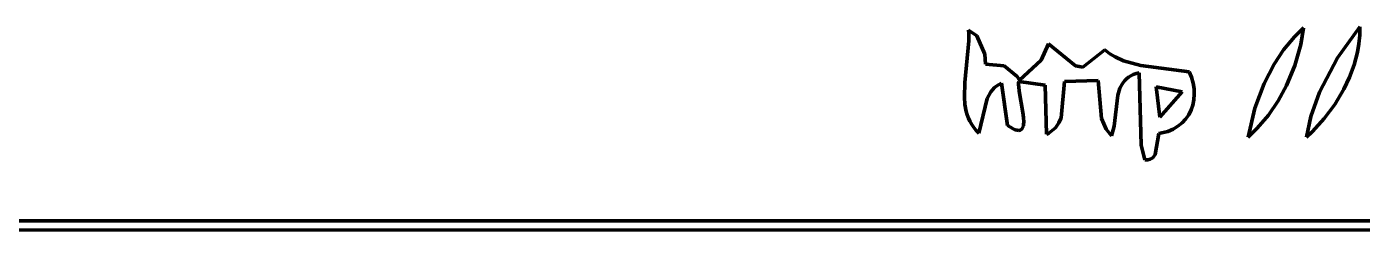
# Model space of a CAD drawing. Header units: millimetres. Extents: x 0 to 7.9, y 0 to 11.
# Drawn here: x 4.019 to 5.958, y 0 to 0.296 of the extents above; entities that cross this region are included whole.
import ezdxf

# ---------------------------------------------------------------- set-up
doc = ezdxf.new("R2010")
doc.units = ezdxf.units.MM
doc.layers.add('color#010101ff', color=7, linetype='CONTINUOUS', lineweight=100)
doc.layers.add('color#ffffffff', color=7, linetype='CONTINUOUS', lineweight=100)

msp = doc.modelspace()

# ---------------------------------------------------------------- linework, layer by layer
at = {"layer": 'color#010101ff'}
for p, q in [((5.3864, 0.2911), (5.3983, 0.2827)), ((5.3868, 0.286), (5.3864, 0.2911)), ((5.8596, 0.2814), (5.8727, 0.2943)), ((5.8727, 0.2943), (5.8687, 0.2699)), ((5.9221, 0.2506), (5.9546, 0.296)), ((5.9546, 0.296), (5.9544, 0.2836)), ((5.381, 0.215), (5.387, 0.2755)), ((5.387, 0.2755), (5.3868, 0.286)), ((5.3983, 0.2827), (5.4101, 0.2562)), ((5.8438, 0.2622), (5.8596, 0.2814)), ((5.9544, 0.2836), (5.9531, 0.2712)), ((5.4101, 0.2562), (5.4113, 0.2416)), ((5.4917, 0.2471), (5.5028, 0.271)), ((5.5028, 0.271), (5.5417, 0.2391)), ((5.5522, 0.2371), (5.5845, 0.2623)), ((5.5845, 0.2623), (5.5918, 0.2567)), ((5.5918, 0.2567), (5.5994, 0.2521)), ((5.83, 0.2413), (5.8438, 0.2622)), ((5.8687, 0.2699), (5.8603, 0.2397)), ((5.951, 0.2589), (5.9462, 0.2405)), ((5.9531, 0.2712), (5.951, 0.2589)), ((5.4113, 0.2416), (5.4381, 0.239)), ((5.4381, 0.239), (5.4572, 0.2238)), ((5.4604, 0.2185), (5.4917, 0.2471)), ((5.5417, 0.2391), (5.5522, 0.2371)), ((5.5994, 0.2521), (5.6113, 0.2466)), ((5.6113, 0.2466), (5.6365, 0.2397)), ((5.6365, 0.2397), (5.7068, 0.2306)), ((5.8155, 0.2132), (5.83, 0.2413)), ((5.8603, 0.2397), (5.8482, 0.2104)), ((5.896, 0.2007), (5.9221, 0.2506)), ((5.9462, 0.2405), (5.9395, 0.2226)), ((5.3804, 0.1934), (5.381, 0.215)), ((5.4345, 0.2138), (5.4289, 0.2109)), ((5.4432, 0.1526), (5.4345, 0.2138)), ((5.4572, 0.2238), (5.4604, 0.2185)), ((5.4594, 0.2161), (5.4591, 0.214)), ((5.4591, 0.214), (5.4591, 0.2115)), ((5.4979, 0.2112), (5.4594, 0.2161)), ((5.526, 0.2165), (5.521, 0.1637)), ((5.5746, 0.2176), (5.526, 0.2165)), ((5.5795, 0.1626), (5.5746, 0.2176)), ((5.6113, 0.2154), (5.6093, 0.2126)), ((5.6135, 0.218), (5.6113, 0.2154)), ((5.616, 0.2204), (5.6135, 0.218)), ((5.6188, 0.2226), (5.616, 0.2204)), ((5.6221, 0.2246), (5.6188, 0.2226)), ((5.6257, 0.2263), (5.6221, 0.2246)), ((5.6297, 0.2278), (5.6257, 0.2263)), ((5.6342, 0.229), (5.6297, 0.2278)), ((5.637, 0.1238), (5.6342, 0.229)), ((5.7068, 0.2306), (5.7102, 0.2224)), ((5.7102, 0.2224), (5.7125, 0.2141)), ((5.7125, 0.2141), (5.7139, 0.2058)), ((5.9395, 0.2226), (5.9313, 0.2051)), ((5.4186, 0.2013), (5.4133, 0.1917)), ((5.4242, 0.2075), (5.4186, 0.2013)), ((5.4289, 0.2109), (5.4242, 0.2075)), ((5.4591, 0.2115), (5.4593, 0.2087)), ((5.4593, 0.2087), (5.4601, 0.2023)), ((5.4601, 0.2023), (5.4655, 0.1714)), ((5.4998, 0.1398), (5.4979, 0.2112)), ((5.6033, 0.1965), (5.5981, 0.1512)), ((5.6063, 0.2066), (5.6033, 0.1965)), ((5.6093, 0.2126), (5.6063, 0.2066)), ((5.6588, 0.2085), (5.6642, 0.1645)), ((5.6967, 0.2013), (5.6588, 0.2085)), ((5.6642, 0.1645), (5.6967, 0.2013)), ((5.7142, 0.1977), (5.7136, 0.1898)), ((5.7139, 0.2058), (5.7142, 0.1977)), ((5.8022, 0.1776), (5.8155, 0.2132)), ((5.8482, 0.2104), (5.8361, 0.1882)), ((5.8836, 0.1655), (5.896, 0.2007)), ((5.9313, 0.2051), (5.9181, 0.1829)), ((5.3812, 0.183), (5.3804, 0.1934)), ((5.3832, 0.1728), (5.3812, 0.183)), ((5.4133, 0.1917), (5.4014, 0.1411)), ((5.7095, 0.1749), (5.7061, 0.1681)), ((5.712, 0.1821), (5.7095, 0.1749)), ((5.7136, 0.1898), (5.712, 0.1821)), ((5.7923, 0.1355), (5.8022, 0.1776)), ((5.8361, 0.1882), (5.8218, 0.1674)), ((5.9181, 0.1829), (5.9029, 0.1623)), ((5.3846, 0.1679), (5.3832, 0.1728)), ((5.3864, 0.1631), (5.3846, 0.1679)), ((5.3885, 0.1585), (5.3864, 0.1631)), ((5.3911, 0.1539), (5.3885, 0.1585)), ((5.4655, 0.1714), (5.4664, 0.164)), ((5.4664, 0.164), (5.4666, 0.1574)), ((5.4666, 0.1574), (5.4665, 0.1545)), ((5.5175, 0.156), (5.5125, 0.1491)), ((5.521, 0.1637), (5.5175, 0.156)), ((5.5864, 0.1468), (5.5795, 0.1626)), ((5.6965, 0.1562), (5.6904, 0.1512)), ((5.7017, 0.1618), (5.6965, 0.1562)), ((5.7061, 0.1681), (5.7017, 0.1618)), ((5.8218, 0.1674), (5.8056, 0.1484)), ((5.877, 0.1353), (5.8836, 0.1655)), ((5.9029, 0.1623), (5.886, 0.1437)), ((5.3941, 0.1495), (5.3911, 0.1539)), ((5.3975, 0.1452), (5.3941, 0.1495)), ((5.4014, 0.1411), (5.3975, 0.1452)), ((5.4474, 0.1498), (5.4432, 0.1526)), ((5.4512, 0.1476), (5.4474, 0.1498)), ((5.4544, 0.1462), (5.4512, 0.1476)), ((5.4572, 0.1454), (5.4544, 0.1462)), ((5.4596, 0.1452), (5.4572, 0.1454)), ((5.4615, 0.1456), (5.4596, 0.1452)), ((5.4632, 0.1465), (5.4615, 0.1456)), ((5.4644, 0.1479), (5.4632, 0.1465)), ((5.4654, 0.1497), (5.4644, 0.1479)), ((5.4661, 0.1519), (5.4654, 0.1497)), ((5.4665, 0.1545), (5.4661, 0.1519)), ((5.5029, 0.1414), (5.4998, 0.1398)), ((5.5081, 0.145), (5.5029, 0.1414)), ((5.5125, 0.1491), (5.5081, 0.145)), ((5.5939, 0.1373), (5.5864, 0.1468)), ((5.5952, 0.1406), (5.5939, 0.1373)), ((5.5981, 0.1512), (5.5952, 0.1406)), ((5.6626, 0.1408), (5.6574, 0.1104)), ((5.6672, 0.1415), (5.6626, 0.1408)), ((5.6715, 0.1426), (5.6672, 0.1415)), ((5.6757, 0.1438), (5.6715, 0.1426)), ((5.6835, 0.1471), (5.6757, 0.1438)), ((5.6904, 0.1512), (5.6835, 0.1471)), ((5.8056, 0.1484), (5.7923, 0.1355)), ((5.886, 0.1437), (5.877, 0.1353)), ((5.6425, 0.1026), (5.637, 0.1238)), ((5.6467, 0.1026), (5.6425, 0.1026)), ((5.6501, 0.1033), (5.6467, 0.1026)), ((5.654, 0.1056), (5.6501, 0.1033)), ((5.6574, 0.1104), (5.654, 0.1056)), ((7.875, 0), (0, 0)), ((0.0139, 0.0139), (7.8611, 0.014))]:
    msp.add_line(p, q, dxfattribs=at)
at = {"layer": 'color#ffffffff'}
for p, q in [((5.3864, 0.2911), (5.3868, 0.286)), ((5.3983, 0.2827), (5.3864, 0.2911)), ((5.8727, 0.2943), (5.8596, 0.2814)), ((5.8687, 0.2699), (5.8727, 0.2943)), ((5.9546, 0.296), (5.9221, 0.2506)), ((5.9544, 0.2836), (5.9546, 0.296)), ((5.387, 0.2755), (5.381, 0.215)), ((5.3868, 0.286), (5.387, 0.2755)), ((5.4101, 0.2562), (5.3983, 0.2827)), ((5.8596, 0.2814), (5.8438, 0.2622)), ((5.9531, 0.2712), (5.9544, 0.2836)), ((5.4113, 0.2416), (5.4101, 0.2562)), ((5.5028, 0.271), (5.4917, 0.2471)), ((5.5417, 0.2391), (5.5028, 0.271)), ((5.5845, 0.2623), (5.5522, 0.2371)), ((5.5918, 0.2567), (5.5845, 0.2623)), ((5.5994, 0.2521), (5.5918, 0.2567)), ((5.8438, 0.2622), (5.83, 0.2413)), ((5.8603, 0.2397), (5.8687, 0.2699)), ((5.9462, 0.2405), (5.951, 0.2589)), ((5.951, 0.2589), (5.9531, 0.2712)), ((5.4381, 0.239), (5.4113, 0.2416)), ((5.4572, 0.2238), (5.4381, 0.239)), ((5.4917, 0.2471), (5.4604, 0.2185)), ((5.5522, 0.2371), (5.5417, 0.2391)), ((5.6113, 0.2466), (5.5994, 0.2521)), ((5.6365, 0.2397), (5.6113, 0.2466)), ((5.7068, 0.2306), (5.6365, 0.2397)), ((5.83, 0.2413), (5.8155, 0.2132)), ((5.8482, 0.2104), (5.8603, 0.2397)), ((5.9221, 0.2506), (5.896, 0.2007)), ((5.9395, 0.2226), (5.9462, 0.2405)), ((5.381, 0.215), (5.3804, 0.1934)), ((5.4289, 0.2109), (5.4345, 0.2138)), ((5.4345, 0.2138), (5.4432, 0.1526)), ((5.4604, 0.2185), (5.4572, 0.2238)), ((5.4591, 0.214), (5.4594, 0.2161)), ((5.4591, 0.2115), (5.4591, 0.214)), ((5.4594, 0.2161), (5.4979, 0.2112)), ((5.521, 0.1637), (5.526, 0.2165)), ((5.526, 0.2165), (5.5746, 0.2176)), ((5.5746, 0.2176), (5.5795, 0.1626)), ((5.6093, 0.2126), (5.6113, 0.2154)), ((5.6113, 0.2154), (5.6135, 0.218)), ((5.6135, 0.218), (5.616, 0.2204)), ((5.616, 0.2204), (5.6188, 0.2226)), ((5.6188, 0.2226), (5.6221, 0.2246)), ((5.6221, 0.2246), (5.6257, 0.2263)), ((5.6257, 0.2263), (5.6297, 0.2278)), ((5.6297, 0.2278), (5.6342, 0.229)), ((5.6342, 0.229), (5.637, 0.1238)), ((5.7102, 0.2224), (5.7068, 0.2306)), ((5.7125, 0.2141), (5.7102, 0.2224)), ((5.7139, 0.2058), (5.7125, 0.2141)), ((5.9313, 0.2051), (5.9395, 0.2226)), ((5.4133, 0.1917), (5.4186, 0.2013)), ((5.4186, 0.2013), (5.4242, 0.2075)), ((5.4242, 0.2075), (5.4289, 0.2109)), ((5.4593, 0.2087), (5.4591, 0.2115)), ((5.4601, 0.2023), (5.4593, 0.2087)), ((5.4655, 0.1714), (5.4601, 0.2023)), ((5.4979, 0.2112), (5.4998, 0.1398)), ((5.5981, 0.1512), (5.6033, 0.1965)), ((5.6033, 0.1965), (5.6063, 0.2066)), ((5.6063, 0.2066), (5.6093, 0.2126)), ((5.6588, 0.2085), (5.6967, 0.2013)), ((5.6642, 0.1645), (5.6588, 0.2085)), ((5.6967, 0.2013), (5.6642, 0.1645)), ((5.7136, 0.1898), (5.7142, 0.1977)), ((5.7142, 0.1977), (5.7139, 0.2058)), ((5.8155, 0.2132), (5.8022, 0.1776)), ((5.8361, 0.1882), (5.8482, 0.2104)), ((5.896, 0.2007), (5.8836, 0.1655)), ((5.9181, 0.1829), (5.9313, 0.2051)), ((5.3804, 0.1934), (5.3812, 0.183)), ((5.3812, 0.183), (5.3832, 0.1728)), ((5.4014, 0.1411), (5.4133, 0.1917)), ((5.7061, 0.1681), (5.7095, 0.1749)), ((5.7095, 0.1749), (5.712, 0.1821)), ((5.712, 0.1821), (5.7136, 0.1898)), ((5.8022, 0.1776), (5.7923, 0.1355)), ((5.8218, 0.1674), (5.8361, 0.1882)), ((5.9029, 0.1623), (5.9181, 0.1829)), ((5.3832, 0.1728), (5.3846, 0.1679)), ((5.3846, 0.1679), (5.3864, 0.1631)), ((5.3864, 0.1631), (5.3885, 0.1585)), ((5.3885, 0.1585), (5.3911, 0.1539)), ((5.4664, 0.164), (5.4655, 0.1714)), ((5.4666, 0.1574), (5.4664, 0.164)), ((5.4665, 0.1545), (5.4666, 0.1574)), ((5.5125, 0.1491), (5.5175, 0.156)), ((5.5175, 0.156), (5.521, 0.1637)), ((5.5795, 0.1626), (5.5864, 0.1468)), ((5.6904, 0.1512), (5.6965, 0.1562)), ((5.6965, 0.1562), (5.7017, 0.1618)), ((5.7017, 0.1618), (5.7061, 0.1681)), ((5.8056, 0.1484), (5.8218, 0.1674)), ((5.8836, 0.1655), (5.877, 0.1353)), ((5.886, 0.1437), (5.9029, 0.1623)), ((5.3911, 0.1539), (5.3941, 0.1495)), ((5.3941, 0.1495), (5.3975, 0.1452)), ((5.3975, 0.1452), (5.4014, 0.1411)), ((5.4432, 0.1526), (5.4474, 0.1498)), ((5.4474, 0.1498), (5.4512, 0.1476)), ((5.4512, 0.1476), (5.4544, 0.1462)), ((5.4544, 0.1462), (5.4572, 0.1454)), ((5.4572, 0.1454), (5.4596, 0.1452)), ((5.4596, 0.1452), (5.4615, 0.1456)), ((5.4615, 0.1456), (5.4632, 0.1465)), ((5.4632, 0.1465), (5.4644, 0.1479)), ((5.4644, 0.1479), (5.4654, 0.1497)), ((5.4654, 0.1497), (5.4661, 0.1519)), ((5.4661, 0.1519), (5.4665, 0.1545)), ((5.4998, 0.1398), (5.5029, 0.1414)), ((5.5029, 0.1414), (5.5081, 0.145)), ((5.5081, 0.145), (5.5125, 0.1491)), ((5.5864, 0.1468), (5.5939, 0.1373)), ((5.5939, 0.1373), (5.5952, 0.1406)), ((5.5952, 0.1406), (5.5981, 0.1512)), ((5.6574, 0.1104), (5.6626, 0.1408)), ((5.6626, 0.1408), (5.6672, 0.1415)), ((5.6672, 0.1415), (5.6715, 0.1426)), ((5.6715, 0.1426), (5.6757, 0.1438)), ((5.6757, 0.1438), (5.6835, 0.1471)), ((5.6835, 0.1471), (5.6904, 0.1512)), ((5.7923, 0.1355), (5.8056, 0.1484)), ((5.877, 0.1353), (5.886, 0.1437)), ((5.637, 0.1238), (5.6425, 0.1026)), ((5.6425, 0.1026), (5.6467, 0.1026)), ((5.6467, 0.1026), (5.6501, 0.1033)), ((5.6501, 0.1033), (5.654, 0.1056)), ((5.654, 0.1056), (5.6574, 0.1104)), ((7.8611, 0.014), (0.0139, 0.0139))]:
    msp.add_line(p, q, dxfattribs=at)

doc.saveas('drawing.dxf')
